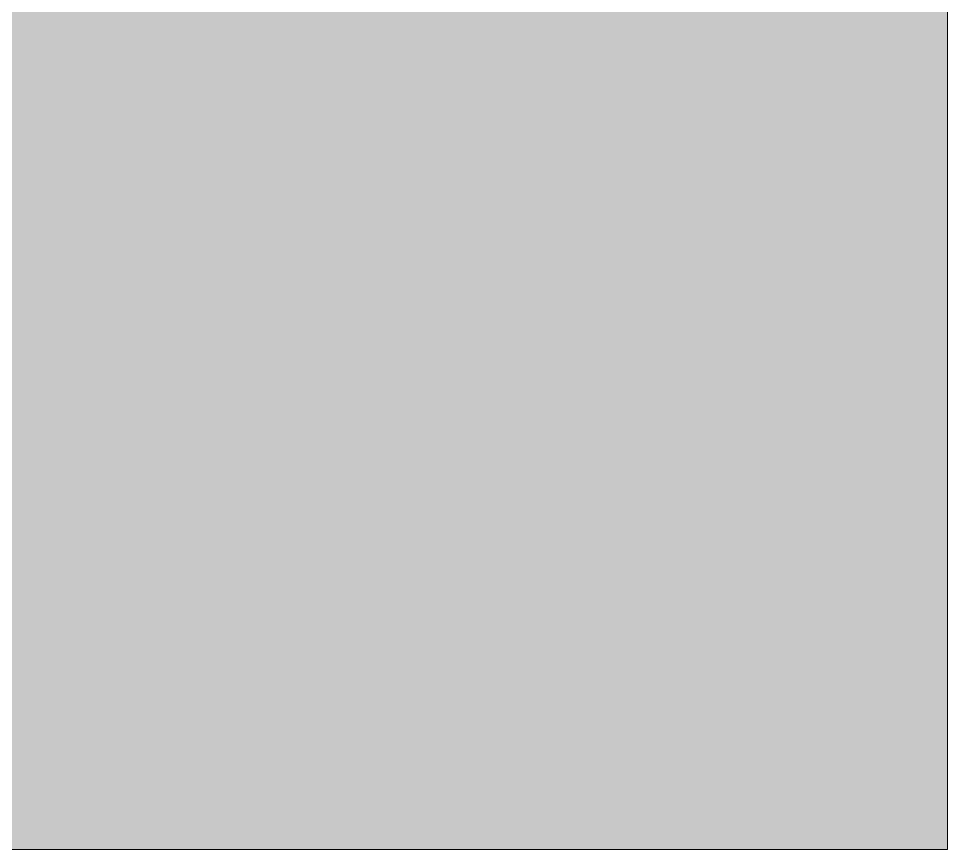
# Model space of a CAD drawing. Header units: millimetres. Extents: x -10000 to 124200, y -12045 to 23620.
# Drawn here: x 111536 to 113455, y 4510 to 6225 of the extents above; entities that cross this region are included whole.
import ezdxf

# ---------------------------------------------------------------- set-up
doc = ezdxf.new("R2010")
doc.units = ezdxf.units.MM
doc.header["$LTSCALE"] = 150
doc.layers.add('ad-Elevation 10', color=8, linetype='Continuous', lineweight=0)
doc.layers.add('ad-Verandah', color=7, linetype='Continuous', true_color=0xa57c52)

# ---------------------------------------------------------------- blocks, each defined once
blk = doc.blocks.new('zw$FE9C')
at = {"transparency": 33554559}
h = blk.add_hatch(color=256, dxfattribs=at)
h.dxf.hatch_style = 1
h.set_gradient(color1=(153, 204, 0), color2=(63, 127, 0), tint=1, name='INVSPHERICAL')
h.paths.add_polyline_path([(8460, 4510), (12805, 4510), (12805, 7945), (8460, 7945)])
h = blk.add_hatch(dxfattribs=at)
h.set_pattern_fill('GRASS', color=74)
h.set_pattern_definition([(90, (-1087975.541, 674585.024), (-17.96051224, 17.96051224), [4.7625, -31.1585245]), (45, (-1087975.54, 674585.024), (-17.96051224, 17.96051224), [4.7625, -20.6375]), (135, (-1087975.54, 674585.024), (-17.96051224, -17.96051224), [4.7625, -20.6375])])
h.paths.add_polyline_path([(8460, 4510), (12805, 4510), (12805, 7945), (8460, 7945)])
at = {"layer": 'ad-Elevation 10'}
blk.add_lwpolyline([(8460, 4510), (12805, 4510), (12805, 7945), (8460, 7945)], close=True, dxfattribs=at)
blk = doc.blocks.new('1215_East Villa')
at = {"layer": 'ad-Verandah'}
blk.add_blockref('zw$FE9C', (0, 0), dxfattribs=at)

msp = doc.modelspace()

# ---------------------------------------------------------------- block references
msp.add_blockref('1215_East Villa', (100650, 0))

doc.saveas('drawing.dxf')
